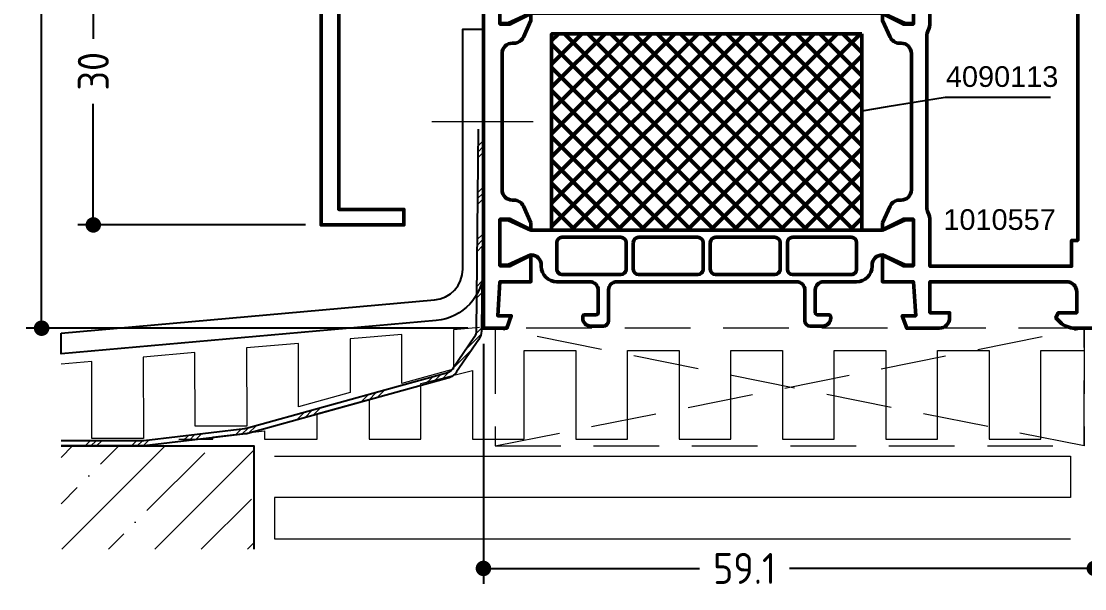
# Model space of a CAD drawing. Header units: millimetres. Extents: x 21 to 175, y 84 to 225.
# Drawn here: x 20.7 to 123.6, y 84.1 to 139 of the extents above; entities that cross this region are included whole.
import ezdxf

# ---------------------------------------------------------------- set-up
doc = ezdxf.new("R2010")
doc.units = ezdxf.units.MM
doc.linetypes.add('CENTER', pattern=[50.800000000000004, 31.75, -6.35, 6.35, -6.35])
doc.linetypes.add('HIDDEN', pattern=[9.524999999999999, 6.35, -3.175])
for name, color, linetype, lineweight in [('AM_5', 3, 'Continuous', 25), ('AM_C', 50, 'Continuous', 50), ('AM_S', 80, 'Continuous', 50), ('Cent3', 70, 'CENTER', 18), ('CHide3', 70, 'HIDDEN', 18), ('Cont2', 2, 'Continuous', 25), ('Cont3', 70, 'Continuous', 18)]:
    doc.layers.add(name, color=color, linetype=linetype, lineweight=lineweight)
doc.styles.add('HBS_DIMTEXTSTYLE', font='isocp.shx')
doc.styles.add('SWISSL', font='swissl.ttf')
doc.dimstyles.new('Konstruktionsschnitt 1-1$0', dxfattribs={"dimtxt": 3, "dimasz": 1.5, "dimexe": 1.5, "dimexo": 1.5, "dimgap": 1.5, "dimtad": 0, "dimdsep": 46, "dimtxsty": 'HBS_DIMTEXTSTYLE', "dimblk": 'PUNKT', "dimcen": 0, "dimclrd": 3, "dimclre": 3, "dimclrt": 2, "dimadec": 1, "dimazin": 2, "dimtfac": 0.7, "dimtofl": 0, "dimtmove": 0, "dimatfit": 3, "dimfxl": 0, "dimtolj": 1, "dimtzin": 0, "dimarcsym": 0})

# ---------------------------------------------------------------- blocks, each defined once
blk = doc.blocks.new('*U5')
h = blk.add_hatch()
h.set_pattern_fill('PLAST', color=256, scale=0.5, angle=45, style=0)
h.set_pattern_definition([(45, (-5.401087644695281, -128.5637263198252), (-2.245064030267288, 2.245064030267288), []), (45, (-5.681720648478692, -128.2830933160418), (-2.245064030267288, 2.245064030267288), []), (45, (-5.962353652262102, -128.0024603122584), (-2.245064030267288, 2.245064030267288), [])])
h.paths.add_polyline_path([(-7.89857496952744, -25.34264174763675, 6.436647699261326e-06), (-7.898537744096698, -25.34263146090521), (-3.429884540619511, -24.10771920081247, 0.177568942326759), (-2.589930196267347, -23.50667835773604), (-0.4558784092948667, -20.37544330034368, 0.1481260907744487), (-0.1954567544398031, -19.54567545619771), (-1.77635683940025e-15, 0), (-0.4999750018748728, 0.004999750015628024), (-0.6954317563146759, -19.54067570618209, -0.148126090774448), (-0.8690461928847135, -20.09385426894605), (-3.003097979857195, -23.22508932633842, -0.1775689423267595), (-3.563067542758644, -23.62578322172271), (-8.031720746246279, -24.86069548181834, -6.436645783276888e-06), (-8.031745563239955, -24.86070233965037), (-22.92234466948806, -28.97530656934912, -0.03801618341762444), (-23.07135319482236, -29.00452042101531), (-32.8677012034413, -30.16194674351848, -0.0294093651722181), (-32.98503386588719, -30.16885407597765), (-40.86163787239241, -30.16885407597759), (-40.86163787239241, -30.66885407597759), (-32.98503386588713, -30.66885407597765, 0.0294093651722178), (-32.80903487221841, -30.65849307728891), (-23.01268686359958, -29.50106675478575, 0.03801618341762408), (-22.78917407559803, -29.45724597728643)])
at = {"layer": 'Cont2'}
for points in [[(-0.4999750018748728, 0.004999750015628024), (-0.6954317563146759, -19.54067570618209, -0.1481260907744593), (-0.8690461928847384, -20.09385426894609), (-3.003097979857195, -23.22508932633842, -0.1775689423267579), (-3.563067542758638, -23.62578322172271), (-8.031720746246279, -24.86069548181834, -6.436517275821138e-06), (-8.031745562744483, -24.86070233951347), (-22.92234466948806, -28.97530656934912, -0.03801618341761814), (-23.07135319482234, -29.00452042101531), (-32.8677012034413, -30.16194674351848, -0.02940936517219143), (-32.98503386588708, -30.16885407597765), (-40.86163787239241, -30.16885407597759)], [(0, 0), (-0.1954567544398031, -19.54567545619771, -0.1481260907744534), (-0.4558784092948827, -20.3754433003437), (-2.589930196267346, -23.50667835773604, -0.1775689423267579), (-3.429884540619504, -24.10771920081247), (-7.898537744107145, -25.34263146090809, -6.43652952735426e-06), (-7.898574968854454, -25.34264174745078), (-22.78917407559803, -29.45724597728643, -0.03801618341760258), (-23.01268686359945, -29.50106675478574), (-32.80903487221841, -30.65849307728891, -0.02940936517221187), (-32.98503386588709, -30.66885407597765), (-40.86163787239241, -30.66885407597759)]]:
    blk.add_lwpolyline(points, format="xyb", dxfattribs=at)
blk = doc.blocks.new('PUNKT')
at = {"color": 0, "linetype": 'Continuous'}
blk.add_line((-0.5, 0), (-1, 0), dxfattribs=at)
at = {"color": 0, "linetype": 'Continuous', "const_width": 0.5}
blk.add_lwpolyline([(-0.25, 0, 1), (0.25, 0, 1)], format="xyb", close=True, dxfattribs=at)
blk = doc.blocks.new('*D9')
at = {"layer": 'AM_5', "color": 3, "lineweight": -2, "transparency": 16777216}
for p, q in [((48.00108764469528, 224.2948722439128), (21.15944273874139, 224.2948722439128)), ((22.65944273874139, 222.7948722439128), (22.65944273874138, 171.8894959802159)), ((22.65944273874136, 110.7948722439128), (22.65944273874137, 164.565231911504)), ((63.90108764469527, 109.2948722439128), (21.15944273874136, 109.2948722439128))]:
    blk.add_line(p, q, dxfattribs=at)
at = {"layer": 'AM_5', "color": 3, "lineweight": -2, "transparency": 16777216, "xscale": 1.5, "yscale": 1.5, "zscale": 1.5}
for p, rotation in [((22.65944273874139, 224.2948722439128), 90), ((22.65944273874136, 109.2948722439128), 270)]:
    blk.add_blockref('PUNKT', p, dxfattribs=dict(at, rotation=rotation))
at = {"layer": 'AM_5', "color": 2, "transparency": 16777216, "insert": (22.65944273874135, 168.2273639458599), "char_height": 3, "attachment_point": 5, "rotation": 90, "style": 'HBS_DIMTEXTSTYLE'}
blk.add_mtext('\\A1;115', dxfattribs=at)
blk = doc.blocks.new('*D12')
at = {"layer": 'AM_5', "color": 3, "lineweight": -2, "transparency": 16777216}
for p, q in [((65.40108764469528, 107.7948722439128), (65.40108764469528, 84.53379331777117)), ((124.5010876446952, 96.3948722436425), (124.5010876446952, 84.53379331777117)), ((66.90108764469528, 86.03379331777117), (86.30122889446406, 86.03379331777117)), ((123.0010876446952, 86.03379331777117), (95.01171188594688, 86.03379331777117))]:
    blk.add_line(p, q, dxfattribs=at)
at = {"layer": 'AM_5', "color": 3, "lineweight": -2, "transparency": 16777216, "xscale": 1.5, "yscale": 1.5, "zscale": 1.5, "rotation": 180}
blk.add_blockref('PUNKT', (65.40108764469528, 86.03379331777117), dxfattribs=at)
at = {"layer": 'AM_5', "color": 3, "lineweight": -2, "transparency": 16777216, "xscale": 1.5, "yscale": 1.5, "zscale": 1.5}
blk.add_blockref('PUNKT', (124.5010876446952, 86.03379331777117), dxfattribs=at)
at = {"layer": 'AM_5', "color": 2, "transparency": 16777216, "insert": (90.65647039020547, 86.03379331777117), "char_height": 3, "attachment_point": 5, "style": 'HBS_DIMTEXTSTYLE'}
blk.add_mtext('\\A1;59.1', dxfattribs=at)
blk = doc.blocks.new('*D14')
at = {"layer": 'AM_5', "color": 3, "lineweight": -2, "transparency": 16777216}
for p, q in [((48.00108764469528, 149.2948722439128), (26.1594427387414, 149.2948722439128)), ((27.6594427387414, 147.7948722439128), (27.6594427387414, 137.3236236396629)), ((27.65944273874139, 120.7948722439128), (27.65944273874139, 131.0212614349385)), ((48.20108764469527, 119.2948722439128), (26.15944273874139, 119.2948722439128))]:
    blk.add_line(p, q, dxfattribs=at)
at = {"layer": 'AM_5', "color": 3, "lineweight": -2, "transparency": 16777216, "xscale": 1.5, "yscale": 1.5, "zscale": 1.5}
for p, rotation in [((27.6594427387414, 149.2948722439128), 90), ((27.65944273874139, 119.2948722439128), 270)]:
    blk.add_blockref('PUNKT', p, dxfattribs=dict(at, rotation=rotation))
at = {"layer": 'AM_5', "color": 2, "transparency": 16777216, "insert": (27.65944273874137, 134.1724425373007), "char_height": 3, "attachment_point": 5, "rotation": 90, "style": 'HBS_DIMTEXTSTYLE'}
blk.add_mtext('\\A1;30', dxfattribs=at)
blk = doc.blocks.new('*S33')
at = {"layer": 'AM_5', "color": 3, "linetype": 'Continuous'}
blk.add_line((104.468512510766, 130.7200147104187), (102.0010876446953, 130.3177529420441), dxfattribs=at)
at = {"layer": 'AM_5', "color": 3}
for p, q in [((110.0538333827065, 131.6305838960425), (104.468512510766, 130.7200147104187)), ((120.270746157457, 131.6305838960425), (110.0538333827065, 131.6305838960425))]:
    blk.add_line(p, q, dxfattribs=at)
at = {"layer": 'AM_5', "color": 2, "insert": (110.1403999252778, 132.6305838960425), "char_height": 2, "attachment_point": 7, "style": 'SWISSL'}
blk.add_mtext('4090113', dxfattribs=at)
blk = doc.blocks.new('WI1010557')
for points in [[(-54.49999999999998, 10.19999999999999), (-55.23354679286452, 11.81380294430133, 0.294107615057312), (-56.14391327032706, 12.40000000000001), (-56.29999999999998, 12.40000000000001, -0.4142135623730951), (-57.29999999999998, 13.40000000000001), (-57.29999999999997, 26.59999999999999, -0.414213562373095), (-56.29999999999997, 27.59999999999999), (-56.1439132703268, 27.59999999999999, 0.2941076150573486), (-55.2335467928642, 28.18619705569879), (-54.49999999999997, 29.80000000000003), (-54.49999999999998, 30.49999999999998), (-56.69999999999997, 29.49999999999997), (-57.49999999999998, 29.49999999999997), (-57.49999999999997, 33.89999999999998), (-56.69999999999997, 33.89999999999998), (-54.49999999999997, 32.89999999999998), (-54.49999999999997, 35.49999899999997), (-57.49999999999997, 35.49999999999983), (-57.72073743384593, 38.80000000000002), (-56.41437039865156, 38.80000000000001), (-56.85113467977101, 40.00000000000001), (-59.09999999999997, 40), (-59.09999999999997, 0), (-56.85113467977101, -7.105427357601002e-15), (-56.41437039865156, 1.199999999999989), (-57.72073743384593, 1.199999999999982), (-57.49999999999997, 4.500000000000171), (-54.49999999999997, 4.500001000000026), (-54.49999999999997, 7.100000000000023), (-56.69999999999997, 6.100000000000023), (-57.49999999999997, 6.100000000000023), (-57.49999999999998, 10.50000000000003), (-56.69999999999997, 10.50000000000003), (-54.49999999999998, 9.500000000000021), (-54.49999999999998, 10.19999999999999)], [(-20.49999999999996, 32.89999999999998), (-20.49999999999996, 32.9497840575384), (-18.49999999999996, 33.94999999999998), (-17.49999999999997, 33.94999999999999), (-17.49999999999997, 29.44999999999999), (-18.49999999999994, 29.44999999999998), (-20.49999999999996, 30.45021594246158), (-20.49999999999996, 30.49999999999999), (-54.49999999999999, 30.49999999999999), (-54.49999999999999, 30.45021594246158), (-56.5, 29.44999999999998), (-57.49999999999997, 29.44999999999999), (-57.49999999999997, 33.94999999999999), (-56.49999999999999, 33.94999999999998), (-54.49999999999999, 32.9497840575384), (-54.49999999999999, 32.89999999999999, 0.4142135623730951), (-53.49999999999999, 33.89999999999999), (-53.49999999999999, 33.99999999999999, -0.4142135623730951), (-51.99999999999999, 35.49999999999999), (-48.8, 35.49999999999999, 0.4142135623730954), (-47.99999999999999, 36.29999999999999), (-47.99999999999999, 38.49999999999999, 0.4142135623730945), (-48.19999999999999, 38.69999999999998), (-49.3, 38.69999999999998, -0.4142135623730944), (-49.49999999999999, 38.89999999999998), (-49.49999999999999, 38.99999999999999, -0.4142135623730933), (-48.69999999999999, 39.79999999999998), (-47.49999999999999, 39.79999999999998, -0.414213562373094), (-46.99999999999999, 39.29999999999998), (-46.99999999999999, 36.29999999999999, 0.4142135623730955), (-46.19999999999999, 35.49999999999999), (-28.8, 35.49999999999999, 0.4142135623730954), (-28, 36.29999999999999), (-27.99999999999999, 39.29999999999998, -0.4142135623730945), (-27.49999999999999, 39.79999999999998), (-26.3, 39.79999999999998, -0.4142135623730963), (-25.5, 38.99999999999999), (-25.49999999999999, 38.89999999999999, -0.4142135623731066), (-25.69999999999999, 38.69999999999998), (-26.8, 38.69999999999998, 0.4142135623730938), (-27, 38.49999999999999), (-26.99999999999999, 36.29999999999998, 0.414213562373095), (-26.19999999999999, 35.49999999999999), (-23, 35.49999999999999, -0.4142135623730951), (-21.5, 33.99999999999999), (-21.5, 33.89999999999999, 0.4142135623730951), (-20.49999999999996, 32.89999999999998)], [(-20.49999999999998, 10.2), (-19.76645320713581, 11.81380294430117, -0.2941076150573475), (-18.85608672967323, 12.39999999999999), (-18.69999999999998, 12.4, 0.4142135623730883), (-17.7, 13.4), (-17.7, 26.6, 0.4142135623730953), (-18.7, 27.6), (-18.8560867296732, 27.6, -0.2941076150573539), (-19.76645320713581, 28.18619705569882), (-20.49999999999997, 29.79999999999998), (-20.49999999999996, 30.49999999999998), (-18.29999999999998, 29.49999999999997), (-17.49999999999996, 29.49999999999997), (-17.49999999999997, 33.89999999999998), (-18.29999999999998, 33.89999999999998), (-20.49999999999997, 32.89999999999998), (-20.49999999999997, 35.49999899999997), (-17.49999999999997, 35.49999999999983), (-17.27926256615402, 38.80000000000003), (-18.58562960134839, 38.80000000000001), (-18.14886532022894, 40.00000000000001), (-15, 40, -0.4142135623730949), (-14, 39), (-14, 38.5), (-15.89999999999997, 38.5), (-15.90000000000001, 35.5), (-2.699999999999989, 35.5, 0.4142135623730951), (-1.699999999999989, 36.5), (-1.699999999999989, 38.5), (-3.5, 38.5), (-3.712132034355951, 39.01213203435598), (-3.310050506338676, 39.4142135623732, -0.1989123673796397), (-1.895836943965692, 40), (0, 40), (0, -3.552713678800501e-15), (-1.895836943965696, -3.552713678800501e-15, -0.1989123673796396), (-3.310050506338678, 0.5857864376267976), (-3.712132034355953, 0.9878679656440141), (-3.500000000000004, 1.499999999999996), (-1.699999999999992, 1.499999999999996), (-1.699999999999992, 3.499999999999996, 0.4142135623730951), (-2.699999999999992, 4.499999999999996), (-15.90000000000002, 4.5), (-15.89999999999997, 1.499999999999996), (-14, 1.499999999999996), (-14, 0.9999999999999964, -0.4142135623730951), (-15, -3.552713678800501e-15), (-18.14886532022894, -1.06581410364015e-14), (-18.58562960134839, 1.199999999999989), (-17.27926256615402, 1.199999999999974), (-17.49999999999997, 4.500000000000171), (-20.49999999999997, 4.500001000000026), (-20.49999999999997, 7.100000000000023), (-18.29999999999998, 6.100000000000023), (-17.49999999999997, 6.100000000000023), (-17.49999999999996, 10.50000000000003), (-18.29999999999998, 10.50000000000003), (-20.49999999999996, 9.500000000000014), (-20.49999999999998, 10.2)], [(-52, 31.69999999999998), (-52, 34.29999999999998, -0.4142135623730951), (-51.5, 34.79999999999998), (-45.8, 34.79999999999998, -0.4142135623730945), (-45.3, 34.29999999999999), (-45.3, 31.69999999999998, -0.4142135623730955), (-45.8, 31.19999999999998), (-51.5, 31.19999999999998, -0.4142135623730951), (-52, 31.69999999999998)], [(-44.59999999999999, 31.69999999999998), (-44.59999999999999, 34.29999999999999, -0.4142135623730945), (-44.09999999999999, 34.79999999999998), (-38.34999999999999, 34.79999999999998, -0.4142135623730945), (-37.84999999999999, 34.29999999999999), (-37.84999999999999, 31.69999999999998, -0.4142135623730955), (-38.34999999999999, 31.19999999999998), (-44.09999999999999, 31.19999999999998, -0.4142135623730955), (-44.59999999999999, 31.69999999999998)], [(-30.39999999999999, 31.69999999999998, -0.4142135623730945), (-30.89999999999999, 31.19999999999998), (-36.64999999999999, 31.19999999999998, -0.4142135623730946), (-37.14999999999999, 31.69999999999998), (-37.14999999999999, 34.29999999999998, -0.4142135623730955), (-36.64999999999999, 34.79999999999998), (-30.89999999999999, 34.79999999999998, -0.4142135623730951), (-30.39999999999999, 34.29999999999998), (-30.39999999999999, 31.69999999999998)], [(-29.69999999999999, 31.69999999999998), (-29.7, 34.29999999999998, -0.4142135623730958), (-29.2, 34.79999999999998), (-23.49999999999999, 34.79999999999998, -0.4142135623730951), (-22.99999999999999, 34.29999999999998), (-22.99999999999999, 31.69999999999998, -0.414213562373095), (-23.49999999999999, 31.19999999999998), (-29.19999999999999, 31.19999999999998, -0.4142135623730951), (-29.69999999999999, 31.69999999999998)], [(-2.200000000000003, 31.5), (-1.599999999999994, 31.5), (-1.599999999999994, 8.5), (-2.200000000000003, 8.5), (-2.199999999999999, 6), (-15.9, 6), (-15.9, 10.35, 0.1122811000652553), (-16.1016393442623, 11.23660187588392, -0.1122811000652559), (-16.2, 11.6690905958273), (-16.2, 28.33090940417271, -0.1122811000652545), (-16.10163934426229, 28.76339812411609, 0.1122811000652546), (-15.9, 29.65000000000001), (-15.9, 34), (-2.200000000000003, 34), (-2.200000000000003, 31.5)], [(-20.49999999999996, 7.100000000000009), (-20.49999999999996, 7.050215942461594), (-18.49999999999996, 6.050000000000013), (-17.49999999999997, 6.05000000000001), (-17.49999999999997, 10.55000000000001), (-18.49999999999994, 10.55000000000001), (-20.49999999999996, 9.549784057538421), (-20.49999999999996, 9.50000000000001), (-54.49999999999999, 9.500000000000014), (-54.49999999999999, 9.549784057538425), (-56.5, 10.55000000000002), (-57.49999999999997, 10.55000000000001), (-57.49999999999997, 6.050000000000014), (-56.49999999999999, 6.050000000000018), (-54.49999999999999, 7.050215942461598), (-54.49999999999999, 7.100000000000009, -0.4142135623730951), (-53.49999999999999, 6.100000000000009), (-53.49999999999999, 6.000000000000014, 0.4142135623730951), (-51.99999999999999, 4.500000000000013), (-48.8, 4.500000000000012, -0.4142135623730954), (-47.99999999999999, 3.700000000000012), (-47.99999999999999, 1.500000000000017, -0.4142135623730945), (-48.19999999999999, 1.300000000000017), (-49.3, 1.300000000000015, 0.4142135623730944), (-49.49999999999999, 1.100000000000015), (-49.49999999999999, 1.000000000000006, 0.4142135623730933), (-48.69999999999999, 0.2000000000000117), (-47.49999999999999, 0.2000000000000153, 0.414213562373094), (-46.99999999999999, 0.7000000000000153), (-46.99999999999999, 3.700000000000012, -0.4142135623730955), (-46.19999999999999, 4.500000000000012), (-28.8, 4.500000000000009, -0.4142135623730954), (-28, 3.700000000000009), (-27.99999999999999, 0.7000000000000126, 0.4142135623730945), (-27.49999999999999, 0.2000000000000135), (-26.3, 0.2000000000000099, 0.4142135623730963), (-25.5, 1.000000000000011), (-25.49999999999999, 1.100000000000005, 0.4142135623731066), (-25.69999999999999, 1.300000000000013), (-26.8, 1.300000000000015, -0.4142135623730938), (-27, 1.500000000000014), (-26.99999999999999, 3.70000000000001, -0.414213562373095), (-26.19999999999999, 4.500000000000009), (-23, 4.50000000000001, 0.4142135623730951), (-21.5, 6.00000000000001), (-21.5, 6.100000000000004, -0.4142135623730951), (-20.49999999999996, 7.100000000000009)], [(-52, 8.300000000000017), (-52, 5.700000000000013, 0.4142135623730951), (-51.5, 5.200000000000013), (-45.8, 5.200000000000012, 0.4142135623730945), (-45.3, 5.700000000000012), (-45.3, 8.300000000000015, 0.4142135623730955), (-45.8, 8.800000000000015), (-51.5, 8.800000000000017, 0.4142135623730951), (-52, 8.300000000000017)], [(-44.59999999999999, 8.300000000000015), (-44.59999999999999, 5.700000000000011, 0.4142135623730945), (-44.09999999999999, 5.200000000000012), (-38.34999999999999, 5.200000000000012, 0.4142135623730945), (-37.84999999999999, 5.70000000000001), (-37.84999999999999, 8.300000000000015, 0.4142135623730955), (-38.34999999999999, 8.800000000000015), (-44.09999999999999, 8.800000000000015, 0.4142135623730955), (-44.59999999999999, 8.300000000000015)], [(-30.39999999999999, 8.300000000000015, 0.4142135623730945), (-30.89999999999999, 8.800000000000013), (-36.64999999999999, 8.800000000000015, 0.4142135623730946), (-37.14999999999999, 8.300000000000015), (-37.14999999999999, 5.700000000000012, 0.4142135623730955), (-36.64999999999999, 5.200000000000011), (-30.89999999999999, 5.20000000000001, 0.4142135623730951), (-30.39999999999999, 5.70000000000001), (-30.39999999999999, 8.300000000000015)], [(-29.69999999999999, 8.300000000000013), (-29.7, 5.700000000000012, 0.4142135623730958), (-29.2, 5.20000000000001), (-23.49999999999999, 5.20000000000001, 0.4142135623730951), (-22.99999999999999, 5.700000000000009), (-22.99999999999999, 8.300000000000013, 0.414213562373095), (-23.49999999999999, 8.800000000000013), (-29.19999999999999, 8.800000000000013, 0.4142135623730951), (-29.69999999999999, 8.300000000000013)]]:
    blk.add_lwpolyline(points, format="xyb", close=True)
blk = doc.blocks.new('WI3991216')
blk.add_lwpolyline([(7.926991489178965, -2.230769230769234), (7.872259760445282, -1.999999999999996), (4.899999999999997, -2), (1.899999999999999, -3.732050807568875), (1.9, -28.5), (8.2, -28.5), (8.2, -30), (0.1999999999999945, -30), (0.2, -0.3000000000000007), (0.7121320343559642, -0.08786796564403687), (1.2, -0.5757359312880723), (1.199999999999996, -1.500000000000007), (2.700000000000004, -1.5), (2.7, -0.5), (7.199999999999994, -0.4999999999999964, 0.1243688756259915), (11.94973683481517, -1.700000000000006), (12.19999999999999, -1.699999999999999), (12.19999999999999, -2.699999999999999), (9.614142842854283, -2.699999999999999, -0.5904013115570638), (7.926991489178965, -2.230769230769234)], format="xyb", close=True)
blk = doc.blocks.new('WI4090112')
h = blk.add_hatch()
h.set_pattern_fill('ANSI37', color=256, scale=0.5)
h.set_pattern_definition([(45, (0, 0), (-1.122532015133644, 1.122532015133644), []), (135, (0, 0), (-1.122532015133644, -1.122532015133644), [])])
h.paths.add_polyline_path([(30, -8.881784197001252e-16), (30, 18.99999999999999), (1.77635683940025e-15, 19), (3.552713678800501e-15, 8.881784197001252e-16)])
blk.add_lwpolyline([(30, 18.99999999999999), (0, 19), (0, 0), (30, 0), (30, 18.99999999999999)], close=True)

msp = doc.modelspace()

# ---------------------------------------------------------------- hatches: boundary and pattern name
at = {"layer": 'Cent3'}
h = msp.add_hatch(dxfattribs=at)
h.set_pattern_fill('ANSI35', color=256, style=0)
h.set_pattern_definition([(45, (-220.8489123553048, -4.91490837951163), (-4.490128060534576, 4.490128060534577), []), (45, (-216.3587823553048, -4.91490837951163), (-4.490128060534576, 4.490128060534577), [7.9375, -1.5875, 0, -1.5875])])
h.paths.add_polyline_path([(24.53944977230287, 97.89487224384759), (24.53944977230287, 87.89487224384759), (43.2010876445363, 87.89487224384759), (43.2010876445363, 97.89487224384759)])

# ---------------------------------------------------------------- linework, layer by layer
at = {"layer": 'Cent3', "ltscale": 0.5}
msp.add_line((60.40108764469528, 129.2948722439128), (70.20108764469526, 129.2948722439128), dxfattribs=at)
at = {"layer": 'CHide3'}
msp.add_lwpolyline([(66.52552030480965, 97.89487224391283), (123.5255203048098, 97.89487224391283), (123.5255203048098, 109.2948722439128), (66.52552030480976, 109.2948722439128), (66.52552030480965, 97.89487224391283), (123.5255203048098, 109.2948722439128), (123.5255203048098, 97.89487224391283), (66.52552030480976, 109.2948722439128)], dxfattribs=at)
at = {"layer": 'Cont2'}
msp.add_lwpolyline([(24.53944977230287, 108.8045572655943), (60.66255487293824, 112.0265626922544, 0.3888787318529897), (63.40108764469528, 115.0151467865297), (63.40108764469528, 138.2508722438473), (65.40108764469528, 138.2508722438473), (65.40108764469528, 115.0151467865297, -0.3888787318529897), (60.83686635843355, 110.0341732960709), (24.53944977230287, 106.7968618419035)], format="xyb", close=True, dxfattribs=at)
msp.add_lwpolyline([(24.53944977230287, 97.89487224384759), (43.2010876445363, 97.89487224384759), (43.2010876445363, 87.89487224384759)], dxfattribs=at)
at = {"layer": 'Cont3'}
for points in [[(65.02487041713158, 109.3497796305718), (62.49539920341999, 109.1284795746569), (62.50138117784661, 105.3336677475358), (57.50253128828069, 103.9522356394938), (57.49539920341999, 108.6910362570273), (52.49539920341999, 108.2535929393976), (52.50222526901678, 103.0705467764986), (47.50191325617789, 101.6888568566745), (47.49539920341999, 107.816149621768), (42.49539920341999, 107.3787063041383), (42.50182548490318, 99.80720647668828), (37.50405602109576, 99.80114708218915), (37.49539920341999, 106.9412629865088), (32.49539920341999, 106.5038196688791), (32.50435824981196, 98.62601816793516), (27.50435824981196, 98.62601816793516), (27.50435824981196, 106.0663763512495), (24.53944977230287, 105.8069804710755)], [(35.93060497624828, 98.54359893438429), (39.23060497624834, 98.54359893438429), (39.23060497624834, 98.76196403084195), (44.23060497624834, 99.34359893438429), (44.23060497624834, 98.54359893438429), (49.33060497624825, 98.54359893438429), (49.33060497624825, 101.0428665359974), (54.33060497624825, 102.4245014395398), (54.33060497624825, 98.54359893438429), (59.33060497624825, 98.54359893438429), (59.33060497624825, 103.9435989343843), (64.3306049762482, 105.1877712466244), (64.33060497624825, 98.54359893438429), (69.33060497624825, 98.54359893438429), (69.33060497624825, 107.1435989343843), (74.33060497624825, 107.1435989343843), (74.33060497624825, 98.54359893438429), (79.33060497624825, 98.54359893438429), (79.33060497624825, 107.1435989343843), (84.33060497624825, 107.1435989343843), (84.33060497624825, 98.54359893438429), (89.33060497624825, 98.54359893438429), (89.33060497624825, 107.1435989343843), (94.33060497624825, 107.1435989343843), (94.33060497624825, 98.54359893438429), (99.33060497624825, 98.54359893438429), (99.33060497624825, 107.1435989343843), (104.3306049762483, 107.1435989343843), (104.3306049762483, 98.54359893438429), (109.3306049762483, 98.54359893438429), (109.3306049762483, 107.1435989343843), (114.3306049762483, 107.1435989343843), (114.3306049762483, 98.54359893438429), (119.3306049762483, 98.54359893438429), (119.3306049762483, 107.1435989343843), (123.5010876447228, 107.1435989343843)], [(45.20108764461133, 96.89487224353995), (122.2010876448478, 96.89487224353995), (122.2010876448478, 92.89487224353995), (45.20108764461133, 92.89487224353995), (45.20108764461133, 88.89487224353995), (122.2010876448478, 88.89487224353995)]]:
    msp.add_lwpolyline(points, dxfattribs=at)

# ---------------------------------------------------------------- block references
at = {"layer": 'AM_5'}
msp.add_blockref('*S33', (0, 0), dxfattribs=at)
at = {"layer": 'AM_C'}
msp.add_blockref('WI4090112', (72.00108764469528, 118.7948722439128), dxfattribs=at)
at = {"layer": 'AM_S'}
for name, p in [('WI3991216', (49.50108764469528, 149.2948722439128)), ('WI1010557', (124.5010876446952, 109.2948722439128))]:
    msp.add_blockref(name, p, dxfattribs=at)
at = {"layer": 'Cont3'}
msp.add_blockref('*U5', (65.40108764469528, 128.5637263198252), dxfattribs=at)

# ---------------------------------------------------------------- texts
at = {"layer": 'AM_5', "color": 2, "insert": (120.7705876436627, 118.783979098063), "char_height": 2, "attachment_point": 9, "style": 'SWISSL'}
msp.add_mtext('1010557', dxfattribs=at)

# ---------------------------------------------------------------- dimensions: what is measured, and where the dimension line sits
at = {"layer": 'AM_5'}
for base, p1, p2, picture, middle in [((22.65944273874139, 224.2948722439128), (65.40108764469528, 109.2948722439128), (49.50108764469528, 224.2948722439128), '*D9', (22.65944273874135, 168.2273639458599)), ((27.65944273874139, 119.2948722439128), (49.50108764469528, 149.2948722439128), (49.70108764469527, 119.2948722439128), '*D14', (27.65944273874137, 134.1724425373007))]:
    dim = msp.add_linear_dim(base=base, p1=p1, p2=p2, angle=90, dimstyle='Konstruktionsschnitt 1-1$0', override={"dimscale": 1}, dxfattribs=at)
    dim.commit()
    dim.dimension.update_dxf_attribs({"geometry": picture, "text_midpoint": middle, "dimtype": 160})
dim = msp.add_linear_dim(base=(65.40108764469528, 86.03379331777117), p1=(124.5010876446952, 97.8948722436425), p2=(65.40108764469528, 109.2948722439128), dimstyle='Konstruktionsschnitt 1-1$0', override={"dimscale": 1}, dxfattribs=at)
dim.commit()
dim.dimension.update_dxf_attribs({"geometry": '*D12', "text_midpoint": (90.65647039020547, 86.03379331777117), "dimtype": 160})

doc.saveas('drawing.dxf')
